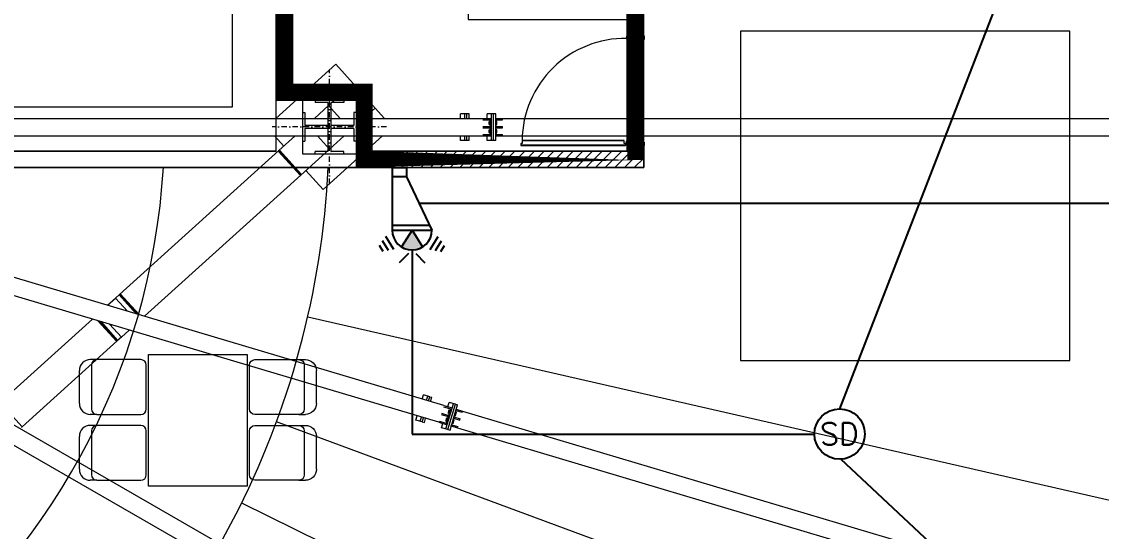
# Model space of a CAD drawing. Header units: inches. Extents: x 561507 to 585362, y 122100 to 138759.
# Drawn here: x 574681 to 575665, y 127981 to 128446 of the extents above; entities that cross this region are included whole.
import ezdxf
from ezdxf.enums import TextEntityAlignment as Align

# ---------------------------------------------------------------- set-up
doc = ezdxf.new("R2010")
doc.units = ezdxf.units.IN
doc.header["$MEASUREMENT"] = 0
for name, pattern in [('DASHDOT2', [0.5, 0.25, -0.125, 0, -0.125]), ('DASHED', [0.75, 0.5, -0.25]), ('XKITLINE00', [0])]:
    doc.linetypes.add(name, pattern=pattern)
for name, color, linetype, lineweight in [('BLOCK', 250, 'Continuous', 5), ('BLOCK-FUR', 252, 'Continuous', 0), ('RIMOOT', 30, 'Continuous', 25)]:
    doc.layers.add(name, color=color, linetype=linetype, lineweight=lineweight)
doc.layers.add('FIRE', color=3, linetype='Continuous')
doc.layers.add('FIRE WIRE', color=4, linetype='Continuous')
doc.styles.add('ROMANS', font='romans.shx')
pattern_1 = [(45, (0, 0), (-4.419417382415921, 4.419417382415921), [])]

# ---------------------------------------------------------------- blocks, each defined once
blk = doc.blocks.new('2-03')
at = {"layer": 'BLOCK-FUR'}
for p, q in [((-0.1450000000000102, -0.3100000000000236), (0.1550000000000011, -0.3100000000000378)), ((-0.2450000000000045, -0.4700000000000202), (-0.2450000000000045, -0.4100000000000179)), ((-0.245000000000033, -0.4700000000000061), (-0.245000000000033, -0.8700000000000117)), ((0.2049999999999557, -0.4200000000000088), (-0.1950000000000216, -0.4200000000000088)), ((0.2549999999999954, -0.4700000000000202), (0.2549999999999954, -0.4100000000000322)), ((0.254999999999967, -0.8700000000000117), (0.254999999999967, -0.4700000000000061)), ((-0.1950000000000216, -0.9200000000000088), (0.2049999999999557, -0.9200000000000088))]:
    blk.add_line(p, q, dxfattribs=at)
for centre, radius, start, end in [((-0.1450000000000102, -0.4100000000000179), 0.1, 89.99999999999761, 180), ((0.1550000000000011, -0.4100000000000322), 0.1, 0, 90), ((-0.1950000000000287, -0.4700000000000131), 0.0500000000000043, 89.99999999999186, 179.9999999999918), ((0.2049999999999628, -0.4700000000000131), 0.0500000000000043, 8.1422e-12, 90.00000000000813), ((-0.1950000000000287, -0.8700000000000045), 0.0500000000000043, 180.0000000000081, 270.0000000000081), ((0.2049999999999628, -0.8700000000000045), 0.0500000000000043, 269.9999999999919, 359.9999999999919)]:
    blk.add_arc(centre, radius, start, end, dxfattribs=at)
blk = doc.blocks.new('4nafareh')
at = {"layer": 'BLOCK-FUR'}
for p, q in [((0, 44.9999999999709), (0, -44.99999999996362)), ((120.0000000000582, 44.9999999999709), (0, 44.9999999999709)), ((120.0000000000582, -44.9999999999709), (120.0000000000582, 44.9999999999709)), ((0, -44.99999999996362), (120.0000000000582, -44.9999999999709))]:
    blk.add_line(p, q, dxfattribs=at)
at = {"layer": 'BLOCK-FUR', "xscale": 100, "yscale": 100, "zscale": 100}
for p in [(29.74540022033034, 138.9999999999709), (89.74540022033035, 138.9999999999709)]:
    blk.add_blockref('2-03', p, dxfattribs=at)
at = {"layer": 'BLOCK-FUR', "extrusion": (0, 0, -1), "xscale": 100, "yscale": 100, "zscale": -100, "rotation": 180}
for p in [(-29.74540022033034, -139.0000000000873), (-89.74540022033035, -139.0000000000873)]:
    blk.add_blockref('2-03', p, dxfattribs=at)
blk = doc.blocks.new('S&H')
at = {"layer": 'FIRE'}
blk.add_circle((0, 0), 22.98874578434378, dxfattribs=at)
at = {"layer": 'FIRE', "color": 2, "style": 'ROMANS'}
blk.add_text('SD', height=20, dxfattribs=at).set_placement((-0.1443883619122062, 0.1993911518511595), align=Align.MIDDLE)
blk = doc.blocks.new('2')
at = {"layer": 'FIRE'}
blk.add_hatch(color=1, dxfattribs=at).paths.add_polyline_path([(-0.985287181328091, -2.301739432953046, 0.2852162982834101), (-0.7938713247050362, -2.301739432953046), (-0.8895792530165635, -2.147606853480283)])
at = {"layer": 'FIRE', "color": 3}
for p, q in [((-1.071009293518728, -1.578474753100636, 3.775409869323499e-09), (-0.9402679149789037, -1.578474753100636, 3.775409869323499e-09)), ((-1.071009293518728, -1.578474753100636, 3.775409869323499e-09), (-1.071009293518728, -2.147606853480283, 3.775409869323499e-09)), ((-0.9402679149789037, -1.664473546895351, 3.775409869323499e-09), (-1.071009293518728, -1.664473546895351, 3.775409869323499e-09)), ((-0.9402679149789037, -1.578474753100636, 3.775409869323499e-09), (-0.9402679149789037, -1.664473546895351, 3.775409869323499e-09)), ((-0.9402679149789037, -1.664473546895351, 3.775409869323499e-09), (-0.7081492125143996, -2.147606853480283, 3.775409869323499e-09)), ((-1.071009293518728, -2.102001269458015, 3.775409869323499e-09), (-0.7300601609895239, -2.102001269458015, 3.775409869323499e-09)), ((-1.071009293518728, -2.147606853480283, 3.775409869323499e-09), (-0.7081492125143996, -2.147606853480283, 3.775409869323499e-09)), ((-1.071009293518728, -2.147606853480283, 3.775409869323499e-09), (-0.7081492125143996, -2.147606853480283, 3.775409869323499e-09)), ((-0.8895792530165636, -2.147606853480283, 3.775409869323499e-09), (-0.9852871813272941, -2.301739432951763, 3.775409869323499e-09)), ((-0.8895792530165636, -2.147606853480283, 3.775409869323499e-09), (-0.7938713247058331, -2.301739432951763, 3.775409869323499e-09)), ((-1.103367224535759, -2.333599506841892, 3.775409869323499e-09), (-1.158481755544926, -2.24561635916416, 3.775409869323499e-09)), ((-1.055532722559292, -2.324052960743757, 3.775409869323499e-09), (-1.129018763902423, -2.206742097173446, 3.775409869323499e-09)), ((-0.7236257834738353, -2.324052960743757, 3.775409869323499e-09), (-0.6501397421307047, -2.206742097173446, 3.775409869323499e-09)), ((-0.6757912814973679, -2.333599506841892, 3.775409869323499e-09), (-0.6206767504882009, -2.24561635916416, 3.775409869323499e-09)), ((-1.151801403364516, -2.342188747196815, 3.775409869323499e-09), (-1.18468185632446, -2.289699400095742, 3.775409869323499e-09)), ((-0.6273571026686113, -2.342188747196815, 3.775409869323499e-09), (-0.5944766497086675, -2.289699400095742, 3.775409869323499e-09))]:
    blk.add_line(p, q, dxfattribs=at)
at = {"layer": 'FIRE', "color": 1}
for p, q in [((-0.9232464019478357, -2.36270404291372, 3.775409869323499e-09), (-1.006681970957288, -2.446139611923172, 3.775409869323499e-09)), ((-0.8895792530165636, -2.36532290208288, 3.775409869323499e-09), (-0.8895792530165636, -2.494645145882714, 3.775409869323499e-09)), ((-0.8559121040852915, -2.36270404291372, 3.775409869323499e-09), (-0.7724765350758389, -2.446139611923172, 3.775409869323499e-09))]:
    blk.add_line(p, q, dxfattribs=at)
at = {"layer": 'FIRE', "color": 3}
blk.add_arc((-0.8895792530165636, -2.147606853480283, 3.775409869323499e-09), 0.1814300405021505, 180, 0, dxfattribs=at)

msp = doc.modelspace()

# ---------------------------------------------------------------- hatches: boundary and pattern name
at = {"layer": 'BLOCK'}
h = msp.add_hatch(dxfattribs=at)
h.set_pattern_fill('ANSI31', color=256, scale=50, style=0)
h.set_pattern_definition(pattern_1)
edge = h.paths.add_edge_path()
edge.add_line((573988.9280372335, 126914.9598121701), (574448.6062529405, 126914.9597278422))
edge.add_arc((575362.4472121488, 128010.8701747971), 1426.928521850975, 230.1764683922947, 360.6862176326954)
edge.add_line((576789.273393976, 128027.9597424987), (576789.2733950678, 131096.9597286905))
edge.add_line((576789.2733950678, 131096.9597286905), (576894.4280818182, 131096.959728653))
edge.add_line((576894.4280818182, 131096.959728653), (576894.4280818182, 131884.9597286724))
edge.add_line((576894.4280818182, 131884.9597286724), (576288.4122361593, 131884.9597286724))
edge.add_arc((575372.107364682, 130777.3004021396), 1437.540886774388, 50.40094019431523, 179.7225502367386)
edge.add_line((573934.5833322889, 130784.2615399992), (573934.5803033424, 129808.4303607551))
edge.add_line((573934.5803033424, 129808.4303607551), (573988.9280372314, 129808.430360755))
edge.add_line((573988.9280372314, 129808.430360755), (573988.9279548808, 126914.9598121701))
edge.add_line((573988.9279548808, 126914.9598121701), (573988.9280372335, 126914.9598121701))
edge = h.paths.add_edge_path(flags=16)
edge.add_line((576884.4280818182, 131874.9597286724), (576884.4280818186, 131106.9597286613))
edge.add_line((576884.4280818186, 131106.9597286613), (576773.2680563543, 131106.9597286952))
edge.add_line((576773.2680563543, 131106.9597286952), (576773.2680552588, 128027.8636250285))
edge.add_arc((575362.4472121488, 128010.8701747971), 1410.923183133765, -130.05838681739817, 0.6900988877083023, ccw=False)
edge.add_line((574454.4223316516, 126930.9650654924), (574004.9332940534, 126930.9651479511))
edge.add_line((574004.9332940534, 126930.9651479511), (574004.9333764041, 129824.4356994722))
edge.add_line((574004.9333764041, 129824.4356994722), (573950.5856917396, 129824.4356994722))
edge.add_line((573950.5856917396, 129824.4356994722), (573950.5886708854, 130784.2226544676))
edge.add_arc((575372.4048124743, 130777.117571669), 1421.833894195862, 50.545646625906784, 179.7136845918529, ccw=False)
edge.add_line((576275.9280390658, 131874.9597286723), (576884.4280818182, 131874.9597286724))
h = msp.add_hatch(dxfattribs=at)
h.set_pattern_fill('ANSI31', color=256, scale=50, style=0)
h.set_pattern_definition(pattern_1)
h.paths.add_polyline_path([(575476.4280368853, 128868.9486379936), (574913.3910183457, 128868.9486380001), (574913.4280371933, 128374.4597283856), (574986.4280379515, 128374.4597283856), (574986.4280379514, 128312.9597284242), (575248.4280368917, 128312.9597284255), (575248.4280368906, 128546.4597283855), (575491.4280368905, 128546.4597283855), (575491.4280368905, 128868.9486379956)])
h.paths.add_polyline_path([(575476.4280368853, 128853.9486379983), (575476.4280368952, 128561.4597283809), (575233.4280368952, 128561.4597283809), (575233.4280368962, 128327.9597284208), (574998.9280379514, 128327.9597284204), (574998.9280379516, 128386.9597283864), (574928.4178401596, 128386.9597283856), (574928.4280371933, 128853.9486379957)])

# ---------------------------------------------------------------- linework, layer by layer
for p, q in [((575248.4280368928, 128432.9597284183), (575233.4280368931, 128432.9597284185)), ((574913.125475479, 128357.7597286724), (574967.6615426046, 128407.017830019)), ((574983.5126348826, 128389.4683060045), (574967.6615426046, 128407.017830019)), ((574961.2503214878, 128369.3604106156), (574983.5134008516, 128389.4689978475)), ((575003.6219882709, 128367.2059182761), (574983.5134008516, 128389.4689978475)), ((574948.4067073582, 128357.7597286724), (574961.2503201892, 128369.3604114537)), ((574971.7283560979, 128357.7597286724), (574961.2503201892, 128369.3604114537)), ((574993.163706622, 128357.7597286724), (575003.6219882709, 128367.2059182761)), ((575012.1524763327, 128357.7597286724), (575003.6211592577, 128367.2051694821)), ((574213.4284529343, 128357.7597286724), (575101.7289623854, 128357.7597286724)), ((575089.3009231685, 128361.7597289235), (575081.4375052191, 128361.7597289217)), ((575081.4375052191, 128357.7597286724), (575081.4375052191, 128361.7597289217)), ((575085.3348202192, 128357.7597286724), (575085.3348202192, 128361.7597289217)), ((575087.3178716671, 128357.7597286724), (575087.3178716671, 128361.7597289217)), ((575089.3009231685, 128357.7597286724), (575089.3009231685, 128361.7597289235)), ((575101.7289623854, 128357.7597274222), (575109.5567302363, 128357.7597274222)), ((575101.7289623854, 128356.5597274223), (575109.5567302363, 128356.5597274223)), ((575113.5222563656, 128361.7597289234), (575105.6247817362, 128361.7597289216)), ((575105.6247817362, 128357.7597286724), (575105.6247817362, 128361.7597289216)), ((575108.6387048982, 128350.3597291724), (575108.6387048982, 128356.5597274223)), ((575109.5567302363, 128356.5597274223), (575109.5567302363, 128357.7597274222)), ((575109.5567617363, 128337.7597289216), (575109.5567617363, 128361.7597289216)), ((575111.5395090244, 128337.7597289216), (575111.5395090244, 128361.7597289216)), ((575113.5222231587, 128356.5597274255), (575113.5222230634, 128357.7597274255)), ((575113.5222230634, 128357.7597274255), (575119.541434685, 128357.7597274255)), ((575113.5222231587, 128356.5597274255), (575119.5414347803, 128356.5597274255)), ((575113.5222563656, 128337.7597289234), (575113.5222563656, 128361.7597289234)), ((575119.541434685, 128357.7597286724), (575866.8604032139, 128357.7597286724)), ((575119.5414347803, 128356.5597274255), (575119.541434685, 128357.7597274255)), ((575101.7287290794, 128350.3597291724), (575109.5567612576, 128350.3597291724)), ((575101.7287290794, 128349.1597291724), (575109.5567612576, 128349.1597291724)), ((575108.6387048982, 128342.9597242525), (575108.6387048982, 128349.1597291724)), ((575109.5567612576, 128349.1597291724), (575109.5567612576, 128350.3597291724)), ((575113.5222541799, 128349.1597291757), (575113.5222540846, 128350.3597291757)), ((575113.5222540846, 128350.3597291757), (575119.5414657062, 128350.3597291757)), ((575113.5222541799, 128349.1597291757), (575119.5414658017, 128349.1597291757)), ((575119.5414658017, 128349.1597291757), (575119.5414657062, 128350.3597291757)), ((574213.4284529343, 128341.7597286724), (575101.7287289746, 128341.7597286724)), ((574920.4339094303, 128332.4939749831), (574912.064889471, 128341.7597286724)), ((574930.6924227397, 128341.7597286724), (574915.8498104535, 128328.3534986074)), ((574961.9639688893, 128329.5793213043), (574950.9623233259, 128341.7597286724)), ((574956.1945350227, 128292.9016272381), (575010.2877425683, 128341.7597286724)), ((574961.9639688893, 128329.5793213043), (574975.4494196431, 128341.7597286724)), ((575081.4375052191, 128337.7597289217), (575081.4375052191, 128341.7597242526)), ((575089.3009231685, 128337.7597289235), (575081.4375052191, 128337.7597289217)), ((575085.3348202192, 128337.7597289217), (575085.3348202192, 128341.7597286724)), ((575087.3178716671, 128337.7597289217), (575087.3178716671, 128341.7597286724)), ((575089.3009231685, 128337.7597289235), (575089.3009231685, 128341.7597286724)), ((575101.7287289746, 128342.9597242525), (575109.5567612781, 128342.9597242525)), ((575101.7287289746, 128341.7597242525), (575109.5567612781, 128341.7597242525)), ((575105.6247817362, 128337.7597289216), (575105.6247817362, 128341.7597242525)), ((575113.5222563656, 128337.7597289234), (575105.6247817362, 128337.7597289216)), ((575109.5567612781, 128341.7597242525), (575109.5567612781, 128342.9597242525)), ((575113.5222542005, 128341.7597242558), (575113.5222541052, 128342.9597242558)), ((575113.5222541052, 128342.9597242558), (575119.5414657268, 128342.9597242558)), ((575113.5222542005, 128341.7597242558), (575119.5414658221, 128341.7597242558)), ((575119.5414658221, 128341.7597242558), (575119.5414657268, 128342.9597242558)), ((575119.5414658221, 128341.7597286724), (575866.8601698031, 128341.7597286724)), ((575232.4151418639, 128335.2943130996), (575232.4151418639, 128333.8336697024)), ((574913.4280371933, 128327.959728422), (574445.4280378807, 128327.9597284272)), ((574915.8498133286, 128328.3534948224), (574770.7732730228, 128197.3166298648)), ((574935.469623732, 128305.6489392766), (574915.3610363128, 128327.9120188479)), ((574935.9583978727, 128306.090419036), (574915.8498104535, 128328.3534986074)), ((574935.9584007479, 128306.0904152511), (574915.8498133286, 128328.3534948224)), ((574936.5790943437, 128306.6510480904), (574916.4705069243, 128328.9141276617)), ((574961.9639689355, 128329.5793212532), (574935.9583978727, 128306.090419036)), ((575233.4280368919, 128327.9597284185), (574998.9280379515, 128327.9597284211)), ((575233.1497265451, 128334.563991401), (575231.6890831479, 128334.563991401)), ((575248.4280368917, 128332.9597284183), (575233.4280368919, 128332.9597284185)), ((575248.4280368917, 128332.9597284183), (575248.4280368917, 128312.959728424)), ((574921.6143351851, 128321.9714726933), (574921.2121634368, 128322.4167342847)), ((575248.4280368917, 128312.959728424), (574423.9280372334, 128312.9597284247)), ((574935.9584007479, 128306.0904152511), (574793.5065174402, 128177.424208049)), ((574930.5961708991, 128312.0272971514), (574930.1939991508, 128312.4725587429)), ((574956.1945350227, 128292.9016272381), (574940.5424338054, 128310.2308384606)), ((575066.2433498517, 128096.1834739032), (574430.100736798, 128285.6727058306)), ((575061.6755022359, 128080.849369162), (574425.5331127532, 128270.3385344938)), ((574408.539539745, 128231.4351014035), (574961.383189963, 127913.2294900867)), ((574400.7092839165, 128217.4809773111), (574953.4014085792, 127899.3625810585)), ((574770.7732730209, 128197.3166298701), (574767.0948343357, 128193.9941692182)), ((574786.9864142293, 128179.3663658679), (574770.7732730228, 128197.3166298648)), ((574788.5192085092, 128178.9097889857), (574771.3902968781, 128197.8739416964)), ((574759.8492527752, 128187.4497732305), (574767.0948341964, 128193.9941691002)), ((574777.8485315877, 128182.0882875378), (574767.0948341964, 128193.9941691002)), ((574785.7630884261, 128179.7307606784), (574770.2808252068, 128196.8718383089)), ((574776.5377362546, 128190.9345484096), (574776.1355645063, 128191.379810001)), ((574785.5195719686, 128180.9903728677), (574785.1174002202, 128181.4356344591)), ((574745.949686501, 128174.895328394), (574661.3403762539, 128098.4740162833)), ((574768.1155796183, 128154.4904604119), (574751.0603908411, 128173.3729913891)), ((574768.6310788173, 128154.9560725912), (574752.3409803037, 128172.9915393235)), ((574768.6310798848, 128154.9560716677), (574752.3409806229, 128172.9915392284)), ((574769.2273171446, 128155.494608532), (574753.8221374201, 128172.5503437195)), ((574754.2869540997, 128170.8370683338), (574753.8847823513, 128171.2823299252)), ((574772.3613656636, 128158.3253622095), (574761.6076604266, 128170.2312524579)), ((574763.2687898136, 128160.8928927919), (574762.8666180652, 128161.3381543834)), ((574772.361365792, 128158.3253620673), (574768.6310798848, 128154.9560716677)), ((574772.3613656636, 128158.3253622095), (574779.6069523708, 128164.8697628537)), ((574768.6310788173, 128154.9560725912), (574682.0438686417, 128076.7482702275)), ((574682.0438686417, 128076.7482702275), (574661.9352812223, 128099.0113497988)), ((575046.5671910846, 128102.0444556022), (575047.7090960598, 128105.8780007)), ((575053.4451812188, 128104.1693821539), (575047.7090960598, 128105.8780007)), ((575050.4036447596, 128100.901682511), (575051.5455500598, 128104.7352287)), ((575052.3032756824, 128100.3358351723), (575053.4451812188, 128104.1693821539)), ((575052.3032757156, 128100.3358351624), (575053.4451810163, 128104.1693813533)), ((575053.4451810163, 128104.1693813533), (575055.3448121753, 128103.6035348073)), ((575054.2029066384, 128099.7699878237), (575055.3448121753, 128103.6035348073)), ((575069.9227527229, 128095.0874818884), (575071.0646580413, 128098.9210281389)), ((575076.8007432004, 128097.2124095928), (575071.0646580413, 128098.9210281389)), ((575064.1306012992, 128089.0914899108), (575071.6466864096, 128086.8526578131)), ((575065.9007786957, 128095.0334130286), (575073.4166100556, 128092.794656516)), ((575066.2433504451, 128096.183475895), (575073.7591817633, 128093.9447193948)), ((575068.0496853996, 128074.7769963261), (575074.9011120414, 128097.7782561388)), ((575069.9493163562, 128074.2111489794), (575076.800742998, 128097.2124087922)), ((575069.9493165587, 128074.2111497801), (575076.8007432004, 128097.2124095928)), ((575070.7505347921, 128087.1195963823), (575072.5204886098, 128093.061586098)), ((575071.8489475152, 128073.6453024334), (575078.7003741569, 128096.6465622461)), ((575073.4166100556, 128092.794656516), (575073.7591817633, 128093.9447193948)), ((575076.800742998, 128097.2124087922), (575078.7003741569, 128096.6465622461)), ((575077.2158702255, 128091.6629623416), (575077.5584419492, 128092.8130252156)), ((575077.2158702255, 128091.6629623416), (575082.9665346225, 128089.9499985209)), ((575077.5584419492, 128092.8130252156), (575083.3091063462, 128091.1000613948)), ((575082.9665346225, 128089.9499985209), (575083.3091063462, 128091.1000613948)), ((575083.3091067564, 128091.1000627718), (575799.2980603279, 127877.8268216251)), ((575040.857669418, 128082.8767408872), (575041.9995732863, 128086.7102822689)), ((575046.593754577, 128081.1681223412), (575040.857669418, 128082.8767408872)), ((575044.6941234181, 128081.7339688872), (575045.8360269985, 128085.5675093025)), ((575046.5937543747, 128081.1681215406), (575047.7356579544, 128085.0016619539)), ((575046.5937543747, 128081.1681215406), (575048.4933855336, 128080.6022749945)), ((575046.593754577, 128081.1681223412), (575047.7356579213, 128085.0016619638)), ((575048.4933855336, 128080.6022749945), (575049.6352888773, 128084.4358146152)), ((575061.6755019244, 128080.849368116), (575069.1915871968, 128078.6105359699)), ((575062.0180736736, 128081.9994309823), (575069.5341589043, 128079.7605988487)), ((575063.7880295499, 128087.9414270445), (575071.304114702, 128085.7025949343)), ((575064.2132313997, 128075.9197683261), (575065.3551347962, 128079.7533081245)), ((575068.6380072669, 128080.0275374239), (575070.4079629887, 128085.969533532)), ((575069.1915871968, 128078.6105359699), (575069.5341589043, 128079.7605988487)), ((575071.304114702, 128085.7025949343), (575071.6466864096, 128086.8526578131)), ((575075.1033748719, 128084.5709007598), (575075.4459465956, 128085.7209636338)), ((575075.1033748719, 128084.5709007598), (575080.8540392689, 128082.8579369391)), ((575075.4459465956, 128085.7209636338), (575081.1966109925, 128084.0079998131)), ((575080.8540392689, 128082.8579369391), (575081.1966109925, 128084.0079998131)), ((574681.4489636732, 128076.2109367119), (574682.0438686417, 128076.7482702275)), ((575069.9493165587, 128074.2111497801), (575064.2132313997, 128075.9197683261)), ((575069.9493163562, 128074.2111489794), (575071.8489475152, 128073.6453024334)), ((575072.9908473666, 128077.4788417955), (575073.3334190904, 128078.6289046695)), ((575072.9908473666, 128077.4788417955), (575078.7415117637, 128075.7658779748)), ((575073.3334190904, 128078.6289046695), (575079.0840834873, 128076.9159408487)), ((575078.7415117637, 128075.7658779748), (575079.0840834873, 128076.9159408487)), ((575078.7415130787, 128075.7658823895), (575794.7302127121, 127862.492716884))]:
    msp.add_line(p, q, dxfattribs=at)
at = {"layer": 'BLOCK', "linetype": 'Continuous', "ltscale": 100}
for p, q in [((575235.9280368928, 128432.9597284184), (575245.9280368928, 128432.9597284184)), ((575235.936562858, 128332.9597284182), (575245.936562858, 128332.9597284182))]:
    msp.add_line(p, q, dxfattribs=at)
at = {"layer": 'BLOCK', "linetype": 'DASHDOT2', "ltscale": 20}
for p, q in [((574961.9280379516, 128297.8320688109), (574961.9280379516, 128402.0873879601)), ((575014.0556975261, 128349.9597283856), (574909.8003783767, 128349.9597283856))]:
    msp.add_line(p, q, dxfattribs=at)
at = {"layer": 'BLOCK', "linetype": 'ByBlock'}
for p, q in [((574948.8961230578, 128374.4597283856), (574948.8961230578, 128372.3746220025)), ((574974.9599528452, 128374.4597283856), (574974.9599528452, 128372.3746220025)), ((574960.4163358238, 128372.3746220025), (574948.8961230578, 128372.3746220025)), ((574960.6248464623, 128372.1661113643), (574960.6248464623, 128327.4927071088)), ((574963.2312294409, 128372.1661113643), (574963.2312294409, 128327.4927071088)), ((574974.9599528452, 128372.3746220025), (574963.4397400792, 128372.3746220025)), ((574937.4280379515, 128362.9916432792), (574939.5131443345, 128362.9916432792)), ((574939.5131443345, 128362.9916432792), (574939.5131443345, 128351.2629198749)), ((574984.3429315686, 128362.9916432792), (574984.3429315686, 128351.2629198749)), ((574986.4280379515, 128362.9916432792), (574984.3429315686, 128362.9916432792)), ((574960.6248464623, 128351.2629198749), (574939.5131443345, 128351.2629198749)), ((574939.5131443345, 128348.6565368961), (574939.5131443345, 128336.9278134918)), ((574960.6248464623, 128348.6565368961), (574939.5131443345, 128348.6565368961)), ((574984.3429315686, 128351.2629198749), (574963.2312294409, 128351.2629198749)), ((574984.3429315686, 128348.6565368961), (574963.2312294409, 128348.6565368961)), ((574984.3429315686, 128348.6565368961), (574984.3429315686, 128336.9278134918)), ((574937.4280379515, 128336.9278134918), (574939.5131443345, 128336.9278134918)), ((574986.4280379515, 128336.9278134918), (574984.3429315686, 128336.9278134918)), ((574960.4163358238, 128327.5448347685), (574948.8961230578, 128327.5448347685)), ((574948.8961230578, 128325.4597283854), (574948.8961230578, 128327.5448347685)), ((574974.9599528452, 128327.5448347685), (574963.4397400792, 128327.5448347685)), ((574974.9599528452, 128325.4597283854), (574974.9599528452, 128327.5448347685))]:
    msp.add_line(p, q, dxfattribs=at)
at = {"layer": 'BLOCK', "linetype": 'XKITLINE00'}
for p, q in [((575107.5928184853, 128354.3757542679), (575107.789417409, 128355.2417796717)), ((575107.5928186557, 128352.6437034603), (575107.5928184853, 128354.3757542679)), ((575107.789417409, 128355.2417796717), (575109.0980306191, 128355.2417798025)), ((575107.9860165028, 128354.3757542679), (575107.789417409, 128355.2417796717)), ((575107.9860165028, 128354.3757542679), (575109.2946297129, 128354.3757543987)), ((575107.986016673, 128352.6437034603), (575107.9860165028, 128354.3757542679)), ((575109.2946297129, 128354.3757543987), (575109.0980306191, 128355.2417798025)), ((575109.2946298833, 128352.6437035912), (575109.2946297129, 128354.3757543987)), ((575113.5222563656, 128355.2417802449), (575114.3721383607, 128355.2417803299)), ((575113.5222563656, 128354.3757548215), (575114.5687374546, 128354.3757549261)), ((575114.5687374546, 128354.3757549261), (575114.3721383607, 128355.2417803299)), ((575114.5687376248, 128352.6437041186), (575114.5687374546, 128354.3757549261)), ((575107.7894177495, 128351.7776780565), (575107.5928186557, 128352.6437034603)), ((575107.5928192225, 128346.8757542679), (575107.7894181461, 128347.7417796717)), ((575107.5928193927, 128345.1437034603), (575107.5928192225, 128346.8757542679)), ((575107.7894184865, 128344.2776780565), (575107.5928193927, 128345.1437034603)), ((575107.7894177495, 128351.7776780565), (575107.986016673, 128352.6437034603)), ((575107.7894177495, 128351.7776780565), (575109.0980309596, 128351.7776781874)), ((575107.7894181461, 128347.7417796717), (575109.0980313562, 128347.7417798025)), ((575107.98601724, 128346.8757542679), (575107.7894181461, 128347.7417796717)), ((575107.7894184865, 128344.2776780565), (575107.9860174102, 128345.1437034603)), ((575107.986016673, 128352.6437034603), (575109.2946298833, 128352.6437035912)), ((575107.98601724, 128346.8757542679), (575109.2946304501, 128346.8757543987)), ((575107.9860174102, 128345.1437034603), (575107.98601724, 128346.8757542679)), ((575107.9860174102, 128345.1437034603), (575109.2946306203, 128345.1437035912)), ((575109.0980309596, 128351.7776781874), (575109.2946298833, 128352.6437035912)), ((575109.2946304501, 128346.8757543987), (575109.0980313562, 128347.7417798025)), ((575109.0980316967, 128344.2776781874), (575109.2946306203, 128345.1437035912)), ((575109.2946306203, 128345.1437035912), (575109.2946304501, 128346.8757543987)), ((575113.5222563656, 128352.6437040139), (575114.5687376248, 128352.6437041186)), ((575113.5222563656, 128351.7776786298), (575114.3721387011, 128351.7776787148)), ((575113.5222563656, 128347.7417802449), (575114.3721390978, 128347.7417803299)), ((575113.5222563656, 128346.8757548215), (575114.5687381916, 128346.8757549261)), ((575113.5222563656, 128345.1437040139), (575114.5687383619, 128345.1437041186)), ((575114.3721387011, 128351.7776787148), (575114.5687376248, 128352.6437041186)), ((575114.5687381916, 128346.8757549261), (575114.3721390978, 128347.7417803299)), ((575114.3721394383, 128344.2776787148), (575114.5687383619, 128345.1437041186)), ((575114.5687383619, 128345.1437041186), (575114.5687381916, 128346.8757549261)), ((575107.7894184865, 128344.2776780565), (575109.0980316967, 128344.2776781874)), ((575113.5222563656, 128344.2776786298), (575114.3721394383, 128344.2776787148)), ((575070.3501318832, 128088.7183829359), (575070.4055389103, 128089.6055078087)), ((575070.3501318832, 128088.7183829359), (575070.789184321, 128089.4912309055)), ((575070.3501318832, 128088.7183829359), (575071.6038883707, 128088.344923938)), ((575070.4055389103, 128089.6055078087), (575070.8999983751, 128091.2654806511)), ((575070.789184321, 128089.4912309055), (575071.2836437857, 128091.151203748)), ((575070.789184321, 128089.4912309055), (575072.0429408083, 128089.1177719076)), ((575070.8999983751, 128091.2654806511), (575071.3390508129, 128092.0383286208)), ((575071.2836437857, 128091.151203748), (575071.3390508129, 128092.0383286208)), ((575071.2836437857, 128091.151203748), (575072.5374002733, 128090.7777447501)), ((575071.3390508129, 128092.0383286208), (575072.5928073003, 128091.6648696229)), ((575071.6038883707, 128088.344923938), (575072.0429408083, 128089.1177719076)), ((575072.0429408083, 128089.1177719076), (575072.5374002733, 128090.7777447501)), ((575072.5374002733, 128090.7777447501), (575072.5928073003, 128091.6648696229)), ((575076.5924259159, 128089.5698660047), (575077.590418801, 128089.2725918318)), ((575076.8396554333, 128090.3998523217), (575077.6458258281, 128090.1597167046)), ((575077.0959593361, 128087.6126189894), (575077.590418801, 128089.2725918318)), ((575077.590418801, 128089.2725918318), (575077.6458258281, 128090.1597167046)), ((575068.2090595949, 128081.5304896802), (575068.2644666219, 128082.4176145529)), ((575068.2090595949, 128081.5304896802), (575068.6481120326, 128082.3033376498)), ((575068.2090595949, 128081.5304896802), (575069.4628160823, 128081.1570306822)), ((575068.2644666219, 128082.4176145529), (575068.7589260867, 128084.0775873954)), ((575068.6481120326, 128082.3033376498), (575069.1425714974, 128083.9633104922)), ((575068.6481120326, 128082.3033376498), (575069.90186852, 128081.9298786519)), ((575068.7589260867, 128084.0775873954), (575069.1979785245, 128084.850435365)), ((575069.1425714974, 128083.9633104922), (575069.1979785245, 128084.850435365)), ((575069.1425714974, 128083.9633104922), (575070.3963279849, 128083.5898514943)), ((575069.1979785245, 128084.850435365), (575070.4517350119, 128084.4769763671)), ((575069.4628160823, 128081.1570306822), (575069.90186852, 128081.9298786519)), ((575069.90186852, 128081.9298786519), (575070.3963279849, 128083.5898514943)), ((575070.3963279849, 128083.5898514943), (575070.4517350119, 128084.4769763671)), ((575073.7096663539, 128079.8920127441), (575074.51583461, 128079.651877764)), ((575073.9568959634, 128080.7219993702), (575074.9548870478, 128080.4247257337)), ((575074.4513550904, 128082.3819723132), (575075.4493465126, 128082.0846985761)), ((575074.51583461, 128079.651877764), (575074.9548870478, 128080.4247257337)), ((575074.6985846078, 128083.2119586302), (575075.5047535397, 128082.9718234489)), ((575074.9548870478, 128080.4247257337), (575075.4493465126, 128082.0846985761)), ((575075.4493465126, 128082.0846985761), (575075.5047535397, 128082.9718234489)), ((575075.8507371794, 128087.0799064356), (575076.6569068984, 128086.8397710198)), ((575076.0979667889, 128087.9098930616), (575077.0959593361, 128087.6126189894)), ((575076.6569068984, 128086.8397710198), (575077.0959593361, 128087.6126189894))]:
    msp.add_line(p, q, dxfattribs=at)
at = {"layer": 'BLOCK', "ltscale": 8}
for p, q in [((575230.5194048465, 128337.2854123952), (575137.5194048465, 128337.2854123952)), ((575136.3194048465, 128333.5854123952), (575231.7194048465, 128333.5854123952))]:
    msp.add_line(p, q, dxfattribs=at)
at = {"layer": 'BLOCK', "linetype": 'DASHED'}
for p, q in [((575232.2492463415, 128336.9353774341), (575236.436562858, 128336.9353774341)), ((575232.2492463415, 128336.9353774341), (575232.2492463415, 128334.927967603)), ((575232.5810373863, 128336.4504520609), (575236.4583508191, 128336.4504520609)), ((575232.5810373863, 128336.4504520609), (575232.5810373863, 128334.927967603))]:
    msp.add_line(p, q, dxfattribs=at)
at = {"layer": 'BLOCK', "ltscale": 20}
for p, q in [((574942.2111744361, 128176.9527972842), (576751.2961749197, 127763.0389543639)), ((576651.9395063646, 127438.5423952884), (574913.663529673, 128081.1142247861)), ((574881.9813386541, 128007.3917776655), (576517.9755283396, 127201.537431456))]:
    msp.add_line(p, q, dxfattribs=at)
at = {"layer": 'BLOCK'}
msp.add_lwpolyline([(574004.9332940534, 126930.965147951), (574454.4223316516, 126930.9650654924, 0.6416712221466381), (576773.2680552589, 128027.8636250305), (576773.2680563543, 131106.9597286952), (576884.4280818186, 131106.9597286613), (576884.4280818182, 131874.9597286724), (576275.9280390658, 131874.9597286723, 0.6319785796970045), (573950.5886708854, 130784.2226544611), (573950.5803033428, 129824.430360755), (574004.9280372335, 129824.430360755)], format="xyb", close=True, dxfattribs=at)
for points in [[(573988.9280372335, 126914.9598121701), (574448.6062529405, 126914.9597278422, 0.6402016144412619), (576789.273393976, 128027.9597424987), (576789.2733950678, 131096.9597286905), (576894.4280818182, 131096.959728653)], [(575245.1715368928, 128428.1307284184), (575236.6845368928, 128428.1307284184, -0.4142135623730951), (575236.5990368928, 128428.2162284184), (575236.5990368928, 128429.6742284183, 0.4142135623730951), (575236.3425368927, 128429.9307284183), (575233.1845368928, 128429.9307284183, -0.4142135623730951), (575233.0990368928, 128430.0162284183), (575233.0990368928, 128432.7032284183, -0.4142135623730951), (575233.1845368928, 128432.7887284184), (575233.7830368928, 128432.7887284184), (575233.7830368928, 128432.9597284184), (575233.1845368928, 128432.9597284184, 0.4142135623730951), (575232.9280368928, 128432.7032284183), (575232.9280368928, 128430.0162284183, 0.4142135623730951), (575233.1845368928, 128429.7597284184), (575236.3425368927, 128429.7597284183, -0.4142135623730951), (575236.4280368928, 128429.6742284183), (575236.4280368928, 128428.2162284184, 0.4142135623730951), (575236.6845368928, 128427.9597284184), (575245.1715368928, 128427.9597284184)], [(575245.1715368928, 128428.1307284184, 0.4142135623730951), (575245.2570368928, 128428.2162284184), (575245.2570368927, 128429.6742284183, -0.4142135623730951), (575245.5135368927, 128429.9307284183), (575248.6715368928, 128429.9307284183, 0.4142135623730951), (575248.7570368928, 128430.0162284183), (575248.7570368927, 128432.7032284183, 0.4142135623730951), (575248.6715368928, 128432.7887284184), (575248.0730368928, 128432.7887284184), (575248.0730368928, 128432.9597284184), (575248.6715368928, 128432.9597284184, -0.4142135623730951), (575248.9280368928, 128432.7032284183), (575248.9280368928, 128430.0162284183, -0.4142135623730951), (575248.6715368928, 128429.7597284184), (575245.5135368927, 128429.7597284183, 0.4142135623730951), (575245.4280368928, 128429.6742284183), (575245.4280368928, 128428.2162284184, -0.4142135623730951), (575245.1715368928, 128427.9597284184)], [(575245.180062858, 128337.7887284184), (575236.6930628581, 128337.7887284184, 0.4142135623730951), (575236.6075628581, 128337.7032284184), (575236.6075628581, 128336.2452284184, -0.4142135623730951), (575236.3510628581, 128335.9887284184), (575233.1930628581, 128335.9887284184, 0.4142135623730951), (575233.107562858, 128335.9032284184), (575233.1075628581, 128333.2162284184, 0.4142135623730951), (575233.1930628581, 128333.1307284184), (575233.791562858, 128333.1307284184), (575233.791562858, 128332.9597284184), (575233.1930628581, 128332.9597284184, -0.4142135623730951), (575232.936562858, 128333.2162284184), (575232.936562858, 128335.9032284184, -0.4142135623730951), (575233.1930628581, 128336.1597284184), (575236.3510628581, 128336.1597284184, 0.4142135623730951), (575236.436562858, 128336.2452284184), (575236.436562858, 128337.7032284184, -0.4142135623730951), (575236.6930628581, 128337.9597284184), (575240.936562858, 128337.9597284184)], [(575245.180062858, 128337.7887284184, -0.4142135623730951), (575245.2655628581, 128337.7032284184), (575245.2655628581, 128336.2452284184, 0.4142135623730951), (575245.5220628581, 128335.9887284184), (575248.680062858, 128335.9887284184, -0.4142135623730951), (575248.7655628581, 128335.9032284184), (575248.7655628581, 128333.2162284184, -0.4142135623730951), (575248.680062858, 128333.1307284184), (575248.0815628581, 128333.1307284184), (575248.0815628581, 128332.9597284184), (575248.680062858, 128332.9597284184, 0.4142135623730951), (575248.936562858, 128333.2162284184), (575248.936562858, 128335.9032284184, 0.4142135623730951), (575248.680062858, 128336.1597284184), (575245.5220628581, 128336.1597284184, -0.4142135623730951), (575245.436562858, 128336.2452284184), (575245.436562858, 128337.7032284184, 0.4142135623730951), (575245.180062858, 128337.9597284184), (575240.936562858, 128337.9597284184)]]:
    msp.add_lwpolyline(points, format="xyb", dxfattribs=at)
at = {"layer": 'BLOCK', "ltscale": 20}
for points in [[(574913.4280371933, 129068.4597790734), (574445.4280378807, 129068.4597790734), (574445.4280378807, 128327.9597284272), (574913.4280371933, 128327.9597284272)], [(575636.6780370623, 128437.2096205036), (575336.6780370622, 128437.2096205036), (575336.6780370622, 128137.2096205037), (575636.6780370623, 128137.2096205037)]]:
    msp.add_lwpolyline(points, close=True, dxfattribs=at)
at = {"layer": 'BLOCK'}
for points in [[(575491.4280368905, 128546.4597283855), (575491.4280368905, 128868.9486379956), (575476.4280368853, 128868.9486379936), (574913.3910183457, 128868.9486380001), (574913.4280371933, 128374.4597283856), (574986.4280379515, 128374.4597283856), (574986.4280379514, 128312.9597284242), (575248.4280368917, 128312.9597284255), (575248.4280368906, 128546.4597283855)], [(575233.4280368952, 128561.4597283809), (575476.4280368951, 128561.4597283809), (575476.4280368851, 128853.9486379982), (574928.4280371933, 128853.9486379957), (574928.4178401596, 128386.9597283856), (574998.9280379515, 128386.9597283864), (574998.9280379514, 128327.9597284204), (575233.4280368962, 128327.9597284208), (575233.4280368903, 128582.9597284185)], [(574937.4280379515, 128374.4597283856), (574937.4280379515, 128325.4597283854), (574986.4280379515, 128325.4597283854)]]:
    msp.add_lwpolyline(points, dxfattribs=at)
at = {"layer": 'BLOCK', "const_width": 15}
msp.add_lwpolyline([(575476.4280368851, 128861.4486379972), (574920.8915798345, 128861.4486380036), (574920.9274757393, 128381.959728382), (574993.9280379479, 128381.959728382), (574993.9280379479, 128320.4597284207), (575240.9280368953, 128320.4597284219), (575240.9280368942, 128553.9597283819), (575483.928036894, 128553.9597283819), (575483.928036894, 128861.4486379982)], close=True, dxfattribs=at)
at = {"layer": 'BLOCK', "ltscale": 20}
for points in [[(574998.9280379515, 128386.9597283856), (574928.4280371933, 128386.9597283856), (574928.4280371945, 128853.9486379957), (575088.4280368886, 128853.9486379957), (575088.4280368899, 128447.95972842), (575233.4280368913, 128447.9597284185), (575233.4280368919, 128327.9597284173), (574998.9280379515, 128327.9597284212)], [(574223.9280818184, 126986.9597283856), (574031.9280372303, 126986.9597283856), (574031.9280372299, 128312.9597283855), (575248.4280368917, 128312.959728424)]]:
    msp.add_lwpolyline(points, dxfattribs=at)
at = {"layer": 'BLOCK', "ltscale": 8}
msp.add_lwpolyline([(575137.5194048465, 128334.7854123952), (575136.3194048465, 128334.7854123952), (575136.3194048465, 128333.1854123952), (575231.7194048465, 128333.1854123952), (575231.7194048464, 128334.7854123952), (575230.5194048465, 128334.7854123952), (575230.5194048465, 128337.6854123951), (575137.5194048465, 128337.6854123952)], close=True, dxfattribs=at)
at = {"layer": 'BLOCK', "linetype": 'Continuous', "ltscale": 100}
msp.add_circle((575232.4151418639, 128334.563991401), 0.4, dxfattribs=at)
at = {"layer": 'BLOCK'}
msp.add_circle((575232.4194048465, 128334.563991401), 0.2807462686567165, dxfattribs=at)
at = {"layer": 'BLOCK', "linetype": 'Continuous', "ltscale": 100}
for centre, radius, start, end in [((575231.5665455575, 128336.6192981235), 94.05318322919972, 89.17057106134706, 179.3505253694195), ((575232.4108788811, 128344.563991401), 85.45380192644141, 87.32596719745281, 87.41339334300336)]:
    msp.add_arc(centre, radius, start, end, dxfattribs=at)
at = {"layer": 'BLOCK', "linetype": 'ByBlock'}
for centre, radius, start, end in [((574960.4163358238, 128372.1661113643), 0.2085106382984088, 0, 90), ((574963.4397400792, 128372.1661113643), 0.2085106382984088, 90, 180), ((574960.5361167028, 128327.5808731776), 0.1250848747216516, 196.7449367640176, 315.1825763002736), ((574963.3199592003, 128327.5808731776), 0.1250848747237063, 224.8174236997264, 343.2550632359824)]:
    msp.add_arc(centre, radius, start, end, dxfattribs=at)
at = {"layer": 'BLOCK', "ltscale": 20}
for radius, start, end in [(774.7998445107805, 258.4600196426774, 357.2776590791744), (624.7998445107805, 255.6361071830981, 356.6234038475565)]:
    msp.add_arc((574186.9280372333, 128349.7595729355), radius, start, end, dxfattribs=at)
at = {"layer": 'BLOCK'}
msp.add_arc((575362.6897887347, 128009.6749624534), 1434.62758575041, 232.4918918176471, 0.4506892929852792, dxfattribs=at)
at = {"layer": 'BLOCK-FUR'}
for p, q in [((574873.4280371931, 128817.9597284229), (574873.4280371931, 128367.9597284238)), ((574873.4280371931, 128367.9597284238), (574485.4280378807, 128367.959728427))]:
    msp.add_line(p, q, dxfattribs=at)
at = {"layer": 'FIRE WIRE'}
for p, q in [((575037.254032917, 128237.9035143277), (575037.254032917, 128070.1124568901)), ((575037.254032917, 128070.1124568901), (575403.885056011, 128070.1124568901))]:
    msp.add_line(p, q, dxfattribs=at)
at = {"layer": 'FIRE WIRE', "ltscale": 20}
for points in [[(576295.5314631999, 128169.0404378513), (575834.387064009, 128169.0404378513), (575834.387064009, 128280.2031837064), (575043.7911018396, 128280.2031837064)], [(576177.4317829531, 127345.6819069928), (575427.9929381906, 128047.1509681211)]]:
    msp.add_lwpolyline(points, dxfattribs=at)
at = {"layer": 'RIMOOT'}
msp.add_line((575607.9001790282, 128560.1921705354), (575426.8738018047, 128093.1012026744), dxfattribs=at)

# ---------------------------------------------------------------- block references
at = {"layer": 'BLOCK-FUR', "xscale": -1, "rotation": 270.0000000017339}
msp.add_blockref('4nafareh', (574842.0677055536, 128022.7392787405), dxfattribs=at)
at = {"layer": 'FIRE', "xscale": 100, "yscale": 100, "zscale": 100}
msp.add_blockref('2', (575126.2119582143, 128470.8072037252, -3.775409869323499e-07), dxfattribs=at)
at = {"layer": 'FIRE'}
msp.add_blockref('S&H', (575426.8738018047, 128070.1124568901), dxfattribs=at)

doc.saveas('drawing.dxf')
